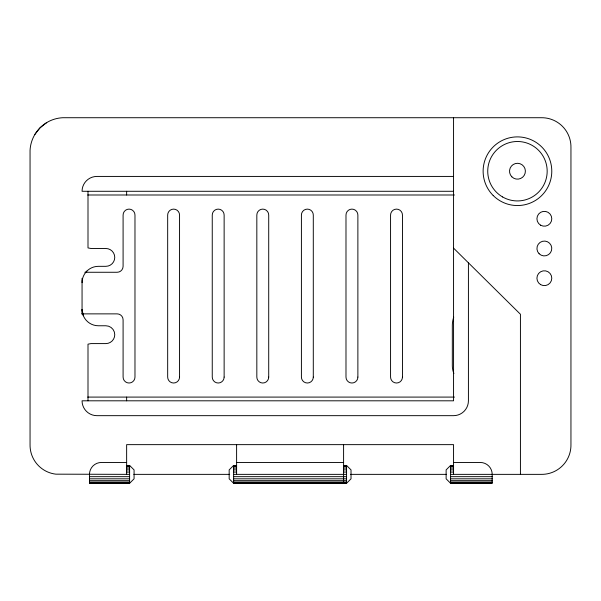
<?xml version="1.0" encoding="UTF-8"?>
<svg xmlns="http://www.w3.org/2000/svg" width="601" height="601" viewBox="0 0 601 601"><rect width="100%" height="100%" fill="white"/><g stroke="black" fill="none" stroke-linecap="round" stroke-linejoin="round"><path stroke-width="0.9" d="M34.903 134.406L40.094 127.765L46.735 122.581M85.44 272.719L86.844 271.111M126.638 462.469L101.381 462.469A11.885 11.885 0 0 0 89.489 474.362L89.489 483.279L129.613 483.279L134.068 478.817L134.068 469.899L129.613 465.444L126.638 465.444M236.606 465.444L233.631 465.444L229.169 469.899L229.169 478.817L233.631 483.279L346.567 483.279L351.022 478.817L351.022 469.899L346.567 465.444L343.592 465.444M453.56 465.444L450.585 465.444L446.13 469.899L446.13 478.817L450.585 483.279L492.189 483.279L492.189 474.362A11.885 11.885 0 0 0 480.304 462.469L453.56 462.469M453.56 176.424L96.919 176.424A14.86 14.86 0 0 0 82.059 191.283L453.56 191.283M87.678 194.994L454.446 194.994M84.831 272.268L117.15 272.268A5.942 5.942 0 0 0 123.092 266.326L123.092 215.053A5.942 5.942 0 0 1 129.035 209.11A5.942 5.942 0 0 1 134.977 215.053L134.977 377.075A5.942 5.942 0 0 1 129.035 383.017A5.942 5.942 0 0 1 123.092 377.075L123.092 319.815A5.942 5.942 0 0 0 117.15 313.872L81.713 313.872M87.678 397.088L454.499 397.088M236.606 462.469L343.592 462.469M126.638 465.745L129.613 465.745M233.631 465.745L236.606 465.745M343.592 465.745L346.567 465.745M450.585 465.745L453.56 465.745M126.638 466.639L129.613 466.639M233.631 466.639L236.606 466.639M343.592 466.639L346.567 466.639M450.585 466.639L453.56 466.639M126.638 468.059L129.613 468.059M233.631 468.059L236.606 468.059M343.592 468.059L346.567 468.059M450.585 468.059L453.56 468.059M126.638 469.899L129.613 469.899M233.631 469.899L236.606 469.899M343.592 469.899L346.567 469.899M450.585 469.899L453.56 469.899M126.638 472.055L129.613 472.055M233.631 472.055L236.606 472.055M343.592 472.055L346.567 472.055M450.585 472.055L453.56 472.055M129.613 474.362L55.87 474.166A29.224 29.224 0 0 1 30.05 444.642L30.05 150.415A34.422 34.422 0 0 1 62.744 117.721L541.231 117.721A29.224 29.224 0 0 1 570.95 147.44L570.95 444.642A29.224 29.224 0 0 1 541.231 474.362L450.585 474.362M133.835 474.362L229.68 474.362M233.631 474.362L346.567 474.362M350.518 474.362L446.423 474.362M89.489 476.668L129.613 476.668M233.631 476.668L346.567 476.668M450.585 476.668L492.189 476.668M89.489 478.817L129.613 478.817M233.631 478.817L346.567 478.817M450.585 478.817L492.189 478.817M89.489 480.665L129.613 480.665M233.631 480.665L346.567 480.665M450.585 480.665L492.189 480.665M89.489 482.085L129.613 482.085M233.631 482.085L346.567 482.085M450.585 482.085L492.189 482.085M89.489 482.971L129.613 482.971M233.631 482.971L346.567 482.971M450.585 482.971L492.189 482.971M453.56 248.123L520.428 314.248L520.428 474.362M83.306 315.668L82.059 309.417A16.347 16.347 0 0 0 98.406 325.765L105.836 325.765A8.917 8.917 0 0 1 114.753 334.674A8.917 8.917 0 0 1 105.836 343.592L90.976 343.592L88.001 344.17L88.001 400.807M468.419 262.817L468.419 400.807A14.86 14.86 0 0 1 453.56 415.667L96.919 415.667A14.86 14.86 0 0 1 82.059 400.807L453.56 400.807L453.56 117.721M453.56 474.362L453.56 444.642L126.638 444.642L126.638 474.362M450.585 465.444L450.585 483.279M346.567 465.444L346.567 483.279M343.592 444.642L343.592 483.279M236.606 444.642L236.606 474.362M233.631 465.444L233.631 483.279M129.613 465.444L129.613 483.279M126.638 191.283L126.638 194.994M126.638 397.088L126.638 400.807M88.001 191.283L88.001 247.912L90.976 248.491L105.836 248.491A8.917 8.917 0 0 1 114.753 257.408A8.917 8.917 0 0 1 105.836 266.326L98.406 266.326A16.347 16.347 0 0 0 82.059 282.665M82.059 278.331L82.059 313.872M453.732 317.118A26.624 26.624 0 0 0 452.32 325.667L452.32 365.543A20.802 20.802 0 0 0 453.905 373.506M402.46 377.075L402.46 215.053A5.942 5.942 0 0 0 396.51 209.11A5.942 5.942 0 0 0 390.567 215.053L390.567 377.075A5.942 5.942 0 0 0 396.51 383.017A5.942 5.942 0 0 0 402.46 377.075M357.88 377.075L357.88 215.053A5.942 5.942 0 0 0 351.931 209.11A5.942 5.942 0 0 0 345.988 215.053L345.988 377.075A5.942 5.942 0 0 0 351.931 383.017A5.942 5.942 0 0 0 357.88 377.075M313.294 377.075L313.294 215.053A5.942 5.942 0 0 0 307.351 209.11A5.942 5.942 0 0 0 301.409 215.053L301.409 377.075A5.942 5.942 0 0 0 307.351 383.017A5.942 5.942 0 0 0 313.294 377.075M268.715 377.075L268.715 215.053A5.942 5.942 0 0 0 262.772 209.11A5.942 5.942 0 0 0 256.83 215.053L256.83 377.075A5.942 5.942 0 0 0 262.772 383.017A5.942 5.942 0 0 0 268.715 377.075M224.135 377.075L224.135 215.053A5.942 5.942 0 0 0 218.193 209.11A5.942 5.942 0 0 0 212.251 215.053L212.251 377.075A5.942 5.942 0 0 0 218.193 383.017A5.942 5.942 0 0 0 224.135 377.075M179.556 377.075L179.556 215.053A5.942 5.942 0 0 0 173.614 209.11A5.942 5.942 0 0 0 167.671 215.053L167.671 377.075A5.942 5.942 0 0 0 173.614 383.017A5.942 5.942 0 0 0 179.556 377.075M540.637 225.202A7.43 7.43 0 0 0 551.786 218.772A7.43 7.43 0 0 0 540.637 212.333A7.43 7.43 0 0 0 540.637 225.202M502.594 196.955A29.719 29.719 0 0 0 547.173 171.217A29.719 29.719 0 0 0 502.594 145.48A29.719 29.719 0 0 0 502.594 196.955M540.637 284.641A7.43 7.43 0 0 0 551.786 278.21A7.43 7.43 0 0 0 540.637 271.772A7.43 7.43 0 0 0 540.637 284.641M539.105 253.742A7.43 7.43 0 0 0 551.53 250.414A7.43 7.43 0 0 0 542.433 241.317A7.43 7.43 0 0 0 539.105 253.742M511.849 176.822A7.926 7.926 0 0 0 525.116 173.268A7.926 7.926 0 0 0 515.403 163.562A7.926 7.926 0 0 0 511.849 176.822M493.181 195.498A34.332 34.332 0 0 0 550.614 180.105A34.332 34.332 0 0 0 508.566 138.057A34.332 34.332 0 0 0 493.181 195.498"/></g></svg>
